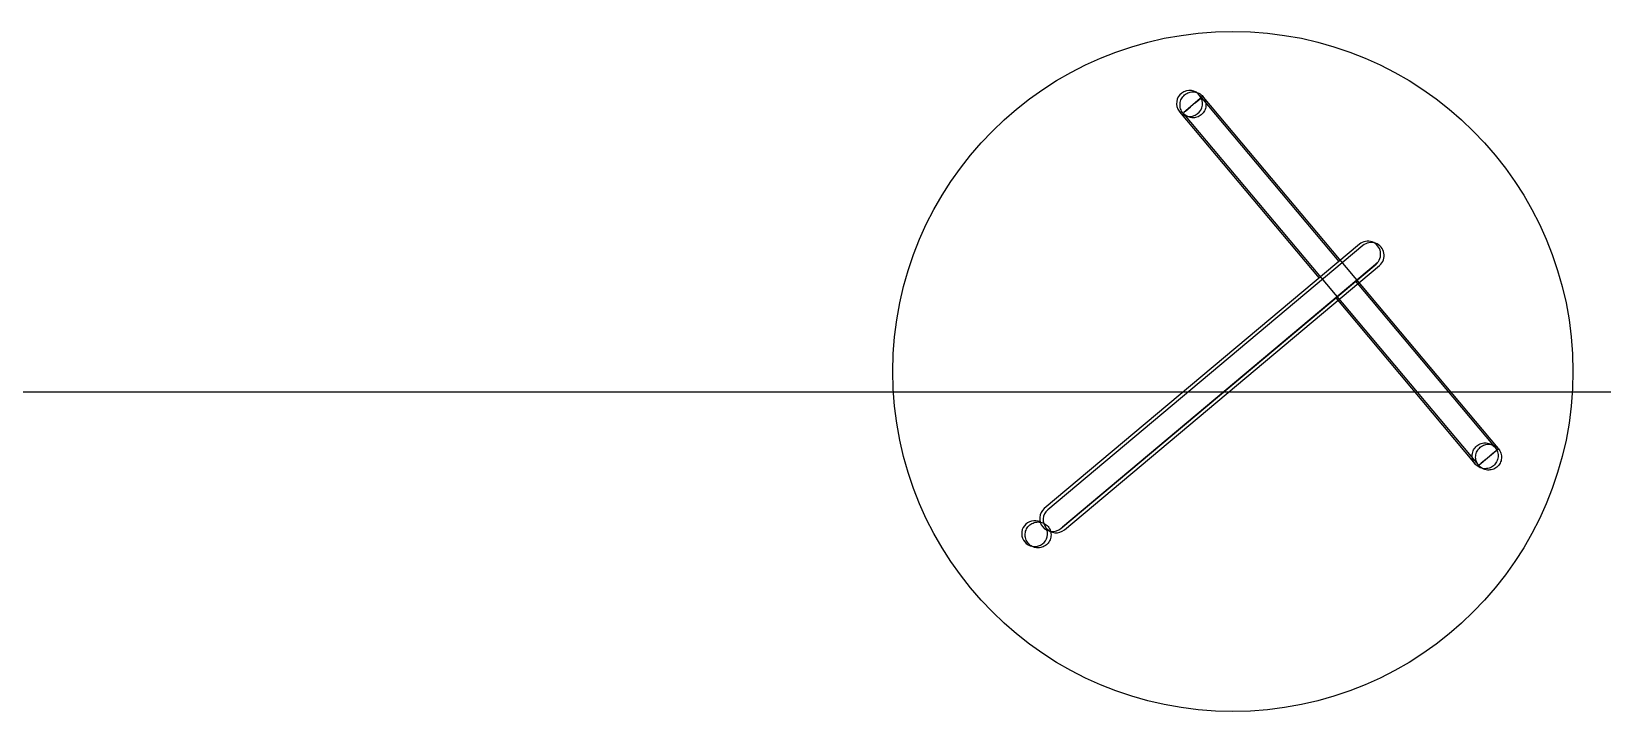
# Model space of a CAD drawing. Extents: x -120222 to -41942, y -19134 to 30932.
# Drawn here: x -98903 to -97933, y 4337 to 4757 of the extents above; entities that cross this region are included whole.
import ezdxf

# ---------------------------------------------------------------- set-up
doc = ezdxf.new("R2010")
doc.units = 0
doc.header["$LTSCALE"] = 150
doc.header["$MEASUREMENT"] = 0
doc.linetypes.add('ISO-10______', pattern=[4.699, 3.048, -0.762, 0.127, -0.762])
doc.layers.get('0').update_dxf_attribs({"linetype": 'CONTINUOUS'})
doc.layers.add('_____', color=7, linetype='CONTINUOUS')
doc.layers.add('____B', color=7, linetype='CONTINUOUS')

# ---------------------------------------------------------------- blocks, each defined once
blk = doc.blocks.new('____-460')
at = {"color": 1, "linetype": 'Continuous'}
for p, q in [((-104628.57, 164.92), (-104628.39, 165.69)), ((-104628.39, 165.69), (-104628.13, 166.43)), ((-104628.13, 166.43), (-104627.8, 167.14)), ((-104627.8, 167.14), (-104627.41, 167.82)), ((-104627.41, 167.82), (-104626.95, 168.45)), ((-104626.95, 168.45), (-104626.43, 169.04)), ((-104614.96, 168.27), (-104626.45, 158.63)), ((-104626.43, 169.04), (-104625.85, 169.58)), ((-104625.85, 169.58), (-104625.22, 170.05)), ((-104625.22, 170.05), (-104624.56, 170.46)), ((-104624.56, 170.46), (-104623.85, 170.8)), ((-104623.85, 170.8), (-104623.11, 171.08)), ((-104623.11, 171.08), (-104622.35, 171.28)), ((-104622.35, 171.28), (-104621.58, 171.4)), ((-104621.58, 171.4), (-104620.8, 171.45)), ((-104620.8, 171.45), (-104620.01, 171.42)), ((-104620.01, 171.42), (-104619.23, 171.31)), ((-104619.28, 164.64), (-104616.12, 167.3)), ((-104619.23, 171.31), (-104618.47, 171.13)), ((-104618.47, 171.13), (-104617.73, 170.87)), ((-104617.73, 170.87), (-104617.01, 170.54)), ((-104617.01, 170.54), (-104616.34, 170.15)), ((-104616.44, 169.05), (-104530.59, 66.74)), ((-104616.34, 170.15), (-104615.7, 169.69)), ((-104615.7, 169.69), (-104615.11, 169.17)), ((-104615.11, 169.17), (-104614.58, 168.59)), ((-104614.29, 168.24), (-104614.96, 168.27)), ((-104614.58, 168.59), (-104614.11, 167.96)), ((-104432.32, -48.62), (-104614.29, 168.24)), ((-104614.11, 167.96), (-104613.69, 167.29)), ((-104613.69, 167.29), (-104613.35, 166.59)), ((-104613.35, 166.59), (-104613.08, 165.85)), ((-104613.08, 165.85), (-104612.88, 165.09)), ((-104612.88, 165.09), (-104612.76, 164.32)), ((-104628.97, 159.11), (-104542.83, 56.46)), ((-104628.71, 163.36), (-104628.68, 164.14)), ((-104628.66, 162.58), (-104628.71, 163.36)), ((-104628.68, 164.14), (-104628.57, 164.92)), ((-104628.54, 161.8), (-104628.66, 162.58)), ((-104628.34, 161.04), (-104628.54, 161.8)), ((-104628.07, 160.3), (-104628.34, 161.04)), ((-104627.72, 159.6), (-104628.07, 160.3)), ((-104627.31, 158.93), (-104627.72, 159.6)), ((-104626.84, 158.3), (-104627.31, 158.93)), ((-104626.3, 157.73), (-104626.84, 158.3)), ((-104626.45, 158.63), (-104626.55, 157.96)), ((-104626.55, 157.96), (-104444.58, -58.91)), ((-104625.72, 157.21), (-104626.3, 157.73)), ((-104625.08, 156.75), (-104625.72, 157.21)), ((-104625.3, 159.59), (-104622.14, 162.25)), ((-104624.4, 156.35), (-104625.08, 156.75)), ((-104623.69, 156.02), (-104624.4, 156.35)), ((-104622.95, 155.77), (-104623.69, 156.02)), ((-104622.18, 155.58), (-104622.95, 155.77)), ((-104621.41, 155.48), (-104622.18, 155.58)), ((-104620.62, 155.45), (-104621.41, 155.48)), ((-104619.84, 155.49), (-104620.62, 155.45)), ((-104619.06, 155.62), (-104619.84, 155.49)), ((-104618.3, 155.82), (-104619.06, 155.62)), ((-104617.57, 156.09), (-104618.3, 155.82)), ((-104616.86, 156.43), (-104617.57, 156.09)), ((-104616.19, 156.84), (-104616.86, 156.43)), ((-104615.57, 157.32), (-104616.19, 156.84)), ((-104614.99, 157.85), (-104615.57, 157.32)), ((-104614.47, 158.44), (-104614.99, 157.85)), ((-104614.01, 159.08), (-104614.47, 158.44)), ((-104613.61, 159.75), (-104614.01, 159.08)), ((-104613.28, 160.47), (-104613.61, 159.75)), ((-104613.03, 161.21), (-104613.28, 160.47)), ((-104612.85, 161.97), (-104613.03, 161.21)), ((-104612.74, 162.75), (-104612.85, 161.97)), ((-104612.76, 164.32), (-104612.71, 163.53)), ((-104612.71, 163.53), (-104612.74, 162.75)), ((-104517.94, 77.35), (-104712.51, -85.92)), ((-104515.81, 76.55), (-104710.38, -86.72)), ((-104702.23, -98.17), (-104507.65, 65.1)), ((-104506.81, 65.82), (-104701.38, -97.45)), ((-104700.1, -98.98), (-104505.52, 64.29)), ((-104520.3, 54.48), (-104434.45, -47.83)), ((-104532.55, 44.21), (-104446.42, -58.44)), ((-104446.99, -48.93), (-104446.53, -48.3)), ((-104446.53, -48.3), (-104446.01, -47.71)), ((-104446.01, -47.71), (-104445.43, -47.17)), ((-104445.43, -47.17), (-104444.8, -46.7)), ((-104444.8, -46.7), (-104444.14, -46.29)), ((-104444.14, -46.29), (-104443.43, -45.95)), ((-104443.87, -48.51), (-104443.3, -47.98)), ((-104443.43, -45.95), (-104442.69, -45.67)), ((-104443.3, -47.98), (-104442.67, -47.51)), ((-104442.69, -45.67), (-104441.93, -45.47)), ((-104442.67, -47.51), (-104442, -47.1)), ((-104442, -47.1), (-104441.3, -46.75)), ((-104441.93, -45.47), (-104441.16, -45.35)), ((-104441.3, -46.75), (-104440.56, -46.48)), ((-104441.16, -45.35), (-104440.38, -45.3)), ((-104440.56, -46.48), (-104439.8, -46.28)), ((-104440.38, -45.3), (-104439.59, -45.33)), ((-104439.8, -46.28), (-104439.03, -46.16)), ((-104439.59, -45.33), (-104438.81, -45.44)), ((-104439.03, -46.16), (-104438.24, -46.11)), ((-104438.81, -45.44), (-104438.05, -45.62)), ((-104438.24, -46.11), (-104437.46, -46.14)), ((-104438.05, -45.62), (-104437.31, -45.88)), ((-104437.46, -46.14), (-104436.68, -46.25)), ((-104437.31, -45.88), (-104436.59, -46.21)), ((-104436.68, -46.25), (-104435.92, -46.43)), ((-104436.59, -46.21), (-104435.92, -46.6)), ((-104435.92, -46.43), (-104435.18, -46.69)), ((-104435.92, -46.6), (-104435.28, -47.06)), ((-104435.28, -47.06), (-104434.69, -47.58)), ((-104435.18, -46.69), (-104434.46, -47.01)), ((-104434.69, -47.58), (-104434.16, -48.16)), ((-104434.46, -47.01), (-104433.78, -47.41)), ((-104434.16, -48.16), (-104433.69, -48.79)), ((-104433.78, -47.41), (-104433.15, -47.87)), ((-104433.15, -47.87), (-104432.56, -48.39)), ((-104432.56, -48.39), (-104432.03, -48.97)), ((-104448.29, -53.39), (-104448.26, -52.61)), ((-104448.24, -54.17), (-104448.29, -53.39)), ((-104448.26, -52.61), (-104448.15, -51.83)), ((-104448.12, -54.95), (-104448.24, -54.17)), ((-104448.15, -51.83), (-104447.97, -51.06)), ((-104447.92, -55.71), (-104448.12, -54.95)), ((-104447.97, -51.06), (-104447.71, -50.32)), ((-104447.65, -56.44), (-104447.92, -55.71)), ((-104447.71, -50.32), (-104447.38, -49.61)), ((-104447.3, -57.15), (-104447.65, -56.44)), ((-104447.38, -49.61), (-104446.99, -48.93)), ((-104446.89, -57.82), (-104447.3, -57.15)), ((-104446.42, -58.44), (-104446.89, -57.82)), ((-104446.16, -54.2), (-104446.13, -53.41)), ((-104446.11, -54.98), (-104446.16, -54.2)), ((-104446.13, -53.41), (-104446.02, -52.63)), ((-104445.99, -55.76), (-104446.11, -54.98)), ((-104446.02, -52.63), (-104445.84, -51.87)), ((-104445.79, -56.52), (-104445.99, -55.76)), ((-104445.84, -51.87), (-104445.58, -51.13)), ((-104445.51, -57.25), (-104445.79, -56.52)), ((-104445.58, -51.13), (-104445.25, -50.42)), ((-104445.17, -57.96), (-104445.51, -57.25)), ((-104445.25, -50.42), (-104444.86, -49.74)), ((-104444.76, -58.63), (-104445.17, -57.96)), ((-104444.86, -49.74), (-104444.4, -49.1)), ((-104444.4, -49.1), (-104443.87, -48.51)), ((-104443.9, -58.93), (-104432.41, -49.29)), ((-104439.58, -55.31), (-104442.75, -57.96)), ((-104433.57, -50.26), (-104436.73, -52.91)), ((-104433.59, -57.67), (-104434.05, -58.31)), ((-104433.69, -48.79), (-104433.27, -49.45)), ((-104433.19, -57), (-104433.59, -57.67)), ((-104433.57, -50.26), (-104432.41, -49.29)), ((-104433.27, -49.45), (-104432.93, -50.16)), ((-104432.86, -56.28), (-104433.19, -57)), ((-104432.93, -50.16), (-104432.66, -50.9)), ((-104432.61, -55.54), (-104432.86, -56.28)), ((-104432.66, -50.9), (-104432.46, -51.66)), ((-104432.43, -54.78), (-104432.61, -55.54)), ((-104432.46, -51.66), (-104432.34, -52.43)), ((-104432.32, -54), (-104432.43, -54.78)), ((-104432.41, -49.29), (-104432.32, -48.62)), ((-104432.34, -52.43), (-104432.29, -53.22)), ((-104432.29, -53.22), (-104432.32, -54)), ((-104432.03, -48.97), (-104431.55, -49.59)), ((-104431.55, -49.59), (-104431.14, -50.26)), ((-104431.06, -57.8), (-104431.46, -58.48)), ((-104431.14, -50.26), (-104430.8, -50.97)), ((-104430.73, -57.09), (-104431.06, -57.8)), ((-104430.8, -50.97), (-104430.53, -51.7)), ((-104430.48, -56.35), (-104430.73, -57.09)), ((-104430.53, -51.7), (-104430.33, -52.46)), ((-104430.29, -55.58), (-104430.48, -56.35)), ((-104430.33, -52.46), (-104430.2, -53.24)), ((-104430.19, -54.81), (-104430.29, -55.58)), ((-104430.2, -53.24), (-104430.16, -54.02)), ((-104430.16, -54.02), (-104430.19, -54.81)), ((-104445.88, -59.02), (-104446.42, -58.44)), ((-104445.3, -59.54), (-104445.88, -59.02)), ((-104444.66, -60), (-104445.3, -59.54)), ((-104444.28, -59.25), (-104444.76, -58.63)), ((-104443.98, -60.4), (-104444.66, -60)), ((-104444.58, -58.91), (-104443.9, -58.93)), ((-104443.75, -59.83), (-104444.28, -59.25)), ((-104443.27, -60.73), (-104443.98, -60.4)), ((-104443.16, -60.35), (-104443.75, -59.83)), ((-104442.53, -60.98), (-104443.27, -60.73)), ((-104442.53, -60.81), (-104443.16, -60.35)), ((-104441.85, -61.21), (-104442.53, -60.81)), ((-104441.76, -61.17), (-104442.53, -60.98)), ((-104441.14, -61.53), (-104441.85, -61.21)), ((-104440.99, -61.27), (-104441.76, -61.17)), ((-104440.39, -61.79), (-104441.14, -61.53)), ((-104440.2, -61.3), (-104440.99, -61.27)), ((-104439.63, -61.97), (-104440.39, -61.79)), ((-104439.42, -61.25), (-104440.2, -61.3)), ((-104438.85, -62.08), (-104439.63, -61.97)), ((-104438.64, -61.13), (-104439.42, -61.25)), ((-104438.07, -62.11), (-104438.85, -62.08)), ((-104437.88, -60.93), (-104438.64, -61.13)), ((-104437.29, -62.06), (-104438.07, -62.11)), ((-104437.15, -60.66), (-104437.88, -60.93)), ((-104436.51, -61.94), (-104437.29, -62.06)), ((-104436.44, -60.32), (-104437.15, -60.66)), ((-104435.75, -61.74), (-104436.51, -61.94)), ((-104435.77, -59.91), (-104436.44, -60.32)), ((-104435.15, -59.43), (-104435.77, -59.91)), ((-104435.01, -61.47), (-104435.75, -61.74)), ((-104434.57, -58.9), (-104435.15, -59.43)), ((-104434.31, -61.12), (-104435.01, -61.47)), ((-104434.05, -58.31), (-104434.57, -58.9)), ((-104433.64, -60.71), (-104434.31, -61.12)), ((-104433.01, -60.24), (-104433.64, -60.71)), ((-104432.44, -59.7), (-104433.01, -60.24)), ((-104431.92, -59.12), (-104432.44, -59.7)), ((-104431.46, -58.48), (-104431.92, -59.12)), ((-104722.59, -97.16), (-104722.07, -96.58)), ((-104722.07, -96.58), (-104721.49, -96.04)), ((-104721.49, -96.04), (-104720.86, -95.57)), ((-104720.86, -95.57), (-104720.19, -95.16)), ((-104720.19, -95.16), (-104719.49, -94.81)), ((-104719.49, -94.81), (-104718.75, -94.54)), ((-104718.75, -94.54), (-104717.99, -94.34)), ((-104717.99, -94.34), (-104717.22, -94.22)), ((-104717.22, -94.22), (-104716.43, -94.17)), ((-104716.43, -94.17), (-104715.65, -94.2)), ((-104715.65, -94.2), (-104714.87, -94.31)), ((-104714.87, -94.31), (-104714.11, -94.49)), ((-104714.11, -94.49), (-104713.37, -94.75)), ((-104713.37, -94.75), (-104712.65, -95.08)), ((-104712.65, -95.08), (-104711.98, -95.47)), ((-104711.98, -95.47), (-104711.34, -95.93)), ((-104711.34, -95.93), (-104710.75, -96.45)), ((-104710.75, -96.45), (-104710.22, -97.03)), ((-104724.35, -102.26), (-104724.32, -101.47)), ((-104724.3, -103.04), (-104724.35, -102.26)), ((-104724.32, -101.47), (-104724.21, -100.7)), ((-104724.18, -103.82), (-104724.3, -103.04)), ((-104724.21, -100.7), (-104724.03, -99.93)), ((-104723.98, -104.58), (-104724.18, -103.82)), ((-104724.03, -99.93), (-104723.77, -99.19)), ((-104723.7, -105.31), (-104723.98, -104.58)), ((-104723.77, -99.19), (-104723.44, -98.48)), ((-104723.36, -106.02), (-104723.7, -105.31)), ((-104723.44, -98.48), (-104723.05, -97.8)), ((-104722.95, -106.69), (-104723.36, -106.02)), ((-104723.05, -97.8), (-104722.59, -97.16)), ((-104722.48, -107.31), (-104722.95, -106.69)), ((-104710.22, -97.03), (-104709.74, -97.65)), ((-104709.65, -106.54), (-104710.11, -107.18)), ((-104709.74, -97.65), (-104709.33, -98.32)), ((-104709.25, -105.87), (-104709.65, -106.54)), ((-104709.33, -98.32), (-104708.99, -99.03)), ((-104708.92, -105.15), (-104709.25, -105.87)), ((-104708.99, -99.03), (-104708.72, -99.77)), ((-104708.67, -104.41), (-104708.92, -105.15)), ((-104708.72, -99.77), (-104708.52, -100.53)), ((-104708.48, -103.65), (-104708.67, -104.41)), ((-104708.52, -100.53), (-104708.39, -101.3)), ((-104708.38, -102.87), (-104708.48, -103.65)), ((-104708.39, -101.3), (-104708.35, -102.08)), ((-104708.35, -102.08), (-104708.38, -102.87)), ((-104721.94, -107.89), (-104722.48, -107.31)), ((-104721.35, -108.41), (-104721.94, -107.89)), ((-104720.72, -108.87), (-104721.35, -108.41)), ((-104720.04, -109.27), (-104720.72, -108.87)), ((-104719.33, -109.6), (-104720.04, -109.27)), ((-104718.59, -109.85), (-104719.33, -109.6)), ((-104717.82, -110.03), (-104718.59, -109.85)), ((-104717.04, -110.14), (-104717.82, -110.03)), ((-104716.26, -110.17), (-104717.04, -110.14)), ((-104715.48, -110.12), (-104716.26, -110.17)), ((-104714.7, -110), (-104715.48, -110.12)), ((-104713.94, -109.8), (-104714.7, -110)), ((-104713.21, -109.53), (-104713.94, -109.8)), ((-104712.5, -109.19), (-104713.21, -109.53)), ((-104711.83, -108.77), (-104712.5, -109.19)), ((-104711.2, -108.3), (-104711.83, -108.77)), ((-104710.63, -107.77), (-104711.2, -108.3)), ((-104710.11, -107.18), (-104710.63, -107.77))]:
    blk.add_line(p, q, dxfattribs=at)
blk.add_circle((-104596.08, -1.25), 210, dxfattribs=at)
for centre, start, end in [((-104622.84, 164.25), 36.83851, 36.83815), ((-104512.8, 71.22), 310, 130), ((-104510.66, 70.42), 310, 130), ((-104707.37, -92.04), 130, 310), ((-104705.24, -92.85), 130, 310), ((-104718.48, -101.36), 65.00783, 14.99217)]:
    blk.add_arc(centre, 8, start, end, dxfattribs=at)

msp = doc.modelspace()

# ---------------------------------------------------------------- linework, layer by layer
at = {"layer": '____B', "color": 6, "linetype": 'ISO-10______'}
msp.add_line((-41943.00752, 4534.71684), (-107847.23944, 4534.71684), dxfattribs=at)
at = {"layer": '____B', "color": 0, "linetype": 'ISO-10______'}
msp.add_line((-79640.95325, 4534.71684), (-99851.30431, 4534.71684), dxfattribs=at)

# ---------------------------------------------------------------- block references
at = {"layer": '_____', "color": 0}
msp.add_blockref('____-460', (6435.10495, 4548.69799), dxfattribs=at)

doc.saveas('drawing.dxf')
